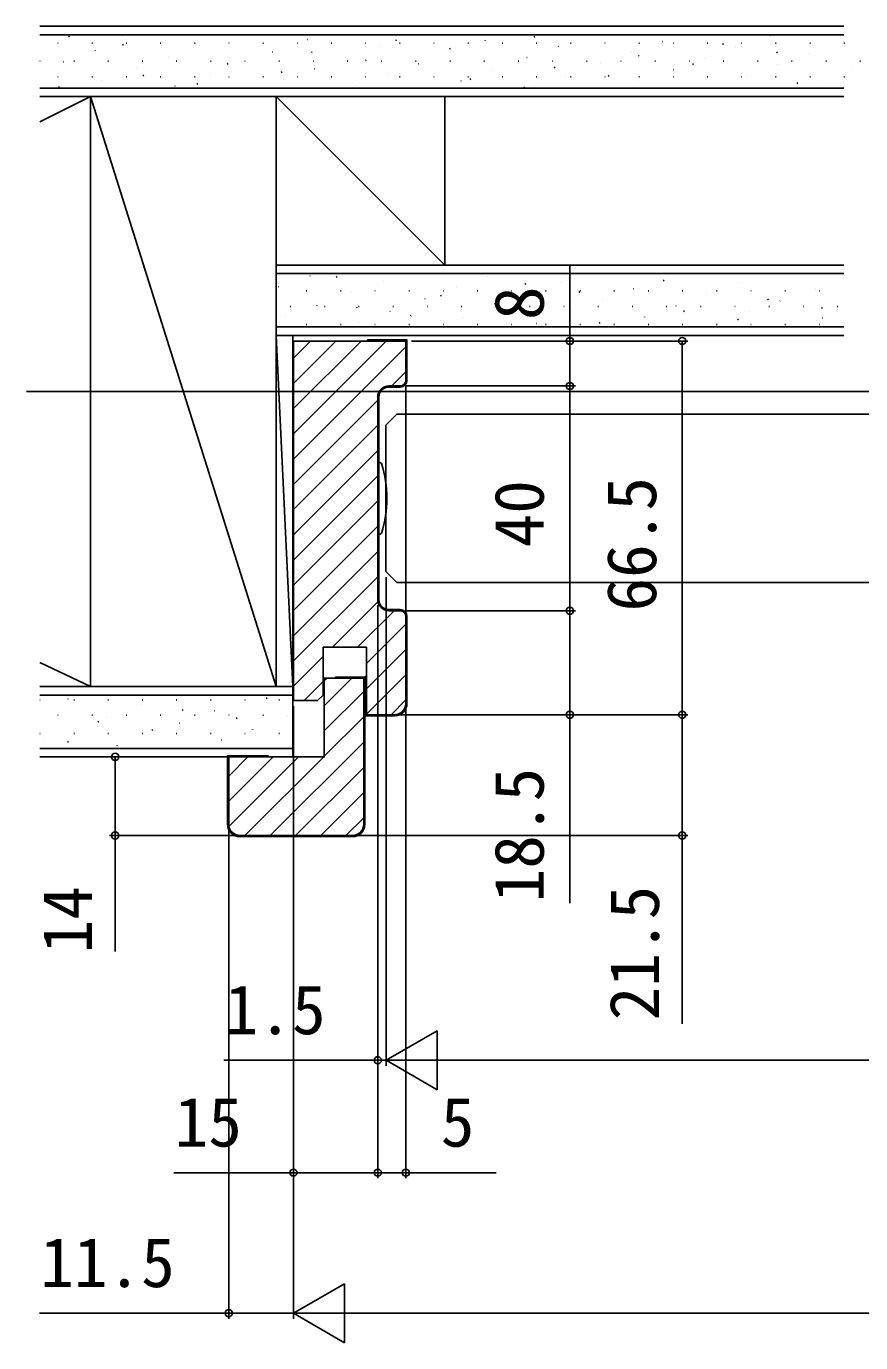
# Model space of a CAD drawing. Units: millimetres, scale not verified. Extents: x -525 to 525, y -783 to 779.
# Drawn here: x -105.2 to 43.2, y 66.9 to 301.1 of the extents above; entities that cross this region are included whole.
import ezdxf
from ezdxf.enums import TextEntityAlignment as Align

# ---------------------------------------------------------------- set-up
doc = ezdxf.new("R2010")
doc.units = ezdxf.units.MM
doc.header["$LTSCALE"] = 4
for name, color, linetype in [('0-5_YKK_12', 2, 'Continuous'), ('0-6_YKK_13', 4, 'Continuous'), ('0-8_YKK_D', 6, 'Continuous'), ('0-A_YSS_K', 3, 'Continuous'), ('0-B_YSS_KE', 3, 'Continuous')]:
    doc.layers.add(name, color=color, linetype=linetype)
doc.styles.add('ＭＳ ゴシック', font='')
doc.styles.get('ＭＳ ゴシック').set_extended_font_data('MS Gothic')

msp = doc.modelspace()

# ---------------------------------------------------------------- linework, layer by layer
at = {"layer": '0-5_YKK_12'}
for p, q in [((-105.21, 236.109), (397.703, 236.109)), ((-39.297, 232.109), (-41.297, 230.109)), ((-39.297, 232.109), (159.203, 232.109)), ((-41.297, 230.109), (-41.297, 204.109)), ((-39.297, 202.109), (-41.297, 204.109)), ((159.203, 202.109), (-39.297, 202.109))]:
    msp.add_line(p, q, dxfattribs=at)
at = {"layer": '0-6_YKK_13'}
for p, q in [((-42.51, 223.509), (-42.317, 223.509)), ((-42.317, 210.709), (-42.51, 210.709))]:
    msp.add_line(p, q, dxfattribs=at)
for centre, radius, start, end in [((-42.317, 223.209), 0.3, 17.1558, 90), ((-62.077, 217.109), 20.98, 342.8442, 17.1558), ((-42.317, 211.009), 0.3, 270, 342.8442)]:
    msp.add_arc(centre, radius, start, end, dxfattribs=at)
at = {"layer": '0-8_YKK_D'}
for p, q in [((-36.71, 245.109), (12.453, 245.109)), ((-16.71, 245.109), (-7.547, 245.109)), ((11.453, 245.109), (11.453, 178.609)), ((-37.71, 237.109), (-7.547, 237.109)), ((-37.71, 237.109), (-7.547, 237.109)), ((-37.71, 237.109), (-37.71, 96.11)), ((-8.547, 237.109), (-8.547, 197.109)), ((-41.21, 203.109), (-41.21, 116.11)), ((-41.21, 202.109), (-41.21, 116.11)), ((-42.71, 198.109), (-42.71, 96.11)), ((-42.71, 198.109), (-42.71, 96.11)), ((-42.71, 198.109), (-42.71, 116.11)), ((-37.71, 197.109), (-7.547, 197.109)), ((-36.71, 197.109), (-7.547, 197.109)), ((-57.71, 180.109), (-57.71, 71.11)), ((-57.71, 180.109), (-57.71, 96.11)), ((-57.71, 179.109), (-57.71, 71.11)), ((-38.71, 178.609), (12.453, 178.609)), ((-38.71, 178.609), (12.453, 178.609)), ((-38.71, 178.609), (-7.547, 178.609)), ((-81.297, 171.108), (-90.41, 171.108)), ((-68.21, 157.11), (-90.41, 157.11)), ((-69.21, 158.11), (-69.21, 71.11)), ((-46.21, 157.11), (12.453, 157.11)), ((-41.21, 117.11), (-32.116, 122.36)), ((-32.116, 111.86), (-32.116, 122.36)), ((-42.71, 117.11), (-70.082, 117.11)), ((-41.21, 117.11), (-42.71, 117.11)), ((-41.21, 117.11), (-38.66, 117.11)), ((-41.21, 117.11), (-32.116, 111.86)), ((-41.21, 117.11), (-23.023, 117.11)), ((150.79, 117.11), (-30.71, 117.11)), ((-57.71, 72.11), (-48.616, 77.36)), ((-48.616, 66.86), (-48.616, 77.36)), ((-57.71, 72.11), (-48.616, 66.86)), ((-57.71, 72.11), (-39.523, 72.11)), ((339.703, 72.11), (-47.21, 72.11))]:
    msp.add_line(p, q, dxfattribs=at)
for points in [[(-8.547, 237.109), (-8.547, 245.109), (-8.547, 258.75)], [(-8.547, 197.109), (-8.547, 178.609), (-8.547, 145.059)], [(11.453, 178.609), (11.453, 157.11), (11.453, 123.606)], [(-89.41, 171.108), (-89.41, 157.11), (-89.41, 136.492)], [(-42.71, 97.11), (-57.71, 97.11), (-78.987, 97.11)], [(-42.71, 97.11), (-37.71, 97.11), (-21.655, 97.11)], [(-57.71, 72.11), (-69.21, 72.11), (-102.891, 72.11)]]:
    msp.add_lwpolyline(points, dxfattribs=at)
for centre in [(-8.547, 245.109), (11.453, 245.109), (-8.547, 237.109), (-8.547, 237.109), (-8.547, 197.109), (-8.547, 197.109), (-8.547, 178.609), (11.453, 178.609), (11.453, 178.609), (-89.41, 171.108), (-89.41, 157.11), (11.453, 157.11), (-42.71, 117.11), (-57.71, 97.11), (-42.71, 97.11), (-42.71, 97.11), (-37.71, 97.11), (-69.21, 72.11)]:
    msp.add_circle(centre, 0.637, dxfattribs=at)
at = {"layer": '0-A_YSS_K'}
for p, q in [((-102.797, 301.108), (40.203, 301.108)), ((40.203, 299.608), (-102.797, 299.608)), ((-99.623, 298.118), (-99.523, 298.118)), ((-97.697, 299.236), (-97.53, 299.347)), ((-93.543, 298.118), (-93.443, 298.118)), ((-88.092, 297.758), (-87.925, 297.869)), ((-87.51, 298.716), (-87.491, 298.723)), ((-87.463, 298.118), (-87.363, 298.118)), ((-81.383, 298.118), (-81.283, 298.118)), ((-75.303, 298.118), (-75.203, 298.118)), ((-74.492, 297.644), (-74.473, 297.651)), ((-69.223, 298.118), (-69.123, 298.118)), ((-63.143, 298.118), (-63.043, 298.118)), ((-57.063, 298.118), (-56.963, 298.118)), ((-55.233, 298.782), (-55.214, 298.789)), ((-50.983, 298.118), (-50.883, 298.118)), ((-44.903, 298.118), (-44.803, 298.118)), ((-42.214, 297.711), (-42.195, 297.717)), ((-39.53, 298.558), (-39.364, 298.668)), ((-38.823, 298.118), (-38.723, 298.118)), ((-32.743, 298.118), (-32.643, 298.118)), ((-26.663, 298.118), (-26.563, 298.118)), ((-23.615, 298.615), (-23.596, 298.622)), ((-20.583, 298.118), (-20.483, 298.118)), ((-14.941, 299.162), (-14.774, 299.272)), ((-14.503, 298.118), (-14.403, 298.118)), ((-10.597, 297.543), (-10.578, 297.55)), ((-8.423, 298.118), (-8.323, 298.118)), ((-5.111, 299.486), (-5.092, 299.493)), ((-2.343, 298.118), (-2.243, 298.118)), ((3.737, 298.118), (3.837, 298.118)), ((7.908, 298.414), (7.927, 298.421)), ((9.817, 298.118), (9.917, 298.118)), ((15.897, 298.118), (15.997, 298.118)), ((18.636, 297.879), (18.803, 297.99)), ((21.977, 298.118), (22.077, 298.118)), ((27.167, 299.552), (27.186, 299.559)), ((28.057, 298.118), (28.157, 298.118)), ((34.137, 298.118), (34.237, 298.118)), ((40.185, 298.48), (40.204, 298.487)), ((40.217, 298.118), (40.317, 298.118)), ((-92.996, 296.774), (-92.977, 296.78)), ((-79.978, 295.702), (-79.959, 295.708)), ((-61.473, 296.573), (-61.454, 296.579)), ((-54.514, 296.476), (-54.348, 296.586)), ((-48.455, 295.501), (-48.436, 295.508)), ((-29.925, 297.08), (-29.758, 297.19)), ((-29.196, 296.639), (-29.177, 296.646)), ((-16.177, 295.567), (-16.158, 295.574)), ((2.422, 296.471), (2.441, 296.478)), ((3.652, 295.797), (3.819, 295.908)), ((15.44, 295.4), (15.459, 295.406)), ((20.926, 297.342), (20.945, 297.349)), ((28.242, 296.402), (28.408, 296.512)), ((33.945, 296.27), (33.964, 296.277)), ((-102.797, 294.888), (-102.753, 294.888)), ((-98.577, 294.797), (-98.558, 294.804)), ((-96.773, 294.888), (-96.673, 294.888)), ((-90.693, 294.888), (-90.593, 294.888)), ((-85.558, 293.726), (-85.539, 293.732)), ((-84.613, 294.888), (-84.513, 294.888)), ((-78.533, 294.888), (-78.433, 294.888)), ((-72.453, 294.888), (-72.353, 294.888)), ((-69.498, 294.394), (-69.331, 294.504)), ((-66.959, 294.63), (-66.94, 294.637)), ((-66.373, 294.888), (-66.273, 294.888)), ((-60.293, 294.888), (-60.193, 294.888)), ((-59.893, 292.916), (-59.726, 293.026)), ((-54.213, 294.888), (-54.113, 294.888)), ((-53.941, 293.558), (-53.922, 293.565)), ((-48.133, 294.888), (-48.033, 294.888)), ((-44.909, 294.998), (-44.742, 295.108)), ((-42.053, 294.888), (-41.953, 294.888)), ((-35.973, 294.888), (-35.873, 294.888)), ((-35.436, 294.429), (-35.417, 294.436)), ((-29.893, 294.888), (-29.793, 294.888)), ((-23.813, 294.888), (-23.713, 294.888)), ((-22.418, 293.357), (-22.399, 293.364)), ((-17.733, 294.888), (-17.633, 294.888)), ((-11.653, 294.888), (-11.553, 294.888)), ((-11.332, 293.715), (-11.165, 293.826)), ((-5.573, 294.888), (-5.473, 294.888)), ((-3.159, 294.495), (-3.14, 294.502)), ((0.507, 294.888), (0.607, 294.888)), ((6.587, 294.888), (6.687, 294.888)), ((9.86, 293.423), (9.879, 293.43)), ((12.667, 294.888), (12.767, 294.888)), ((13.258, 294.319), (13.424, 294.43)), ((18.747, 294.888), (18.847, 294.888)), ((24.827, 294.888), (24.927, 294.888)), ((28.459, 294.328), (28.478, 294.334)), ((30.907, 294.888), (31.007, 294.888)), ((36.987, 294.888), (37.087, 294.888)), ((41.477, 293.256), (41.496, 293.263)), ((43.067, 294.888), (43.167, 294.888)), ((-99.623, 292.138), (-99.523, 292.138)), ((-93.543, 292.138), (-93.443, 292.138)), ((-91.798, 291.516), (-91.78, 291.522)), ((-87.463, 292.138), (-87.363, 292.138)), ((-84.482, 292.312), (-84.315, 292.422)), ((-81.383, 292.138), (-81.283, 292.138)), ((-75.303, 292.138), (-75.203, 292.138)), ((-74.877, 290.834), (-74.71, 290.944)), ((-72.54, 292.654), (-72.521, 292.66)), ((-69.223, 292.138), (-69.123, 292.138)), ((-63.143, 292.138), (-63.043, 292.138)), ((-59.521, 291.582), (-59.502, 291.589)), ((-57.063, 292.138), (-56.963, 292.138)), ((-50.983, 292.138), (-50.883, 292.138)), ((-46.503, 290.51), (-46.484, 290.517)), ((-44.903, 292.138), (-44.803, 292.138)), ((-40.922, 292.486), (-40.903, 292.493)), ((-38.823, 292.138), (-38.723, 292.138)), ((-32.743, 292.138), (-32.643, 292.138)), ((-27.904, 291.414), (-27.885, 291.421)), ((-26.663, 292.138), (-26.563, 292.138)), ((-26.315, 291.633), (-26.149, 291.744)), ((-20.583, 292.138), (-20.483, 292.138)), ((-14.503, 292.138), (-14.403, 292.138)), ((-9.399, 292.285), (-9.38, 292.292)), ((-8.423, 292.138), (-8.323, 292.138)), ((-2.343, 292.138), (-2.243, 292.138)), ((-1.726, 292.237), (-1.559, 292.348)), ((3.619, 291.214), (3.638, 291.22)), ((3.737, 292.138), (3.837, 292.138)), ((9.817, 292.138), (9.917, 292.138)), ((15.897, 292.138), (15.997, 292.138)), ((21.977, 292.138), (22.077, 292.138)), ((22.878, 292.352), (22.897, 292.358)), ((28.057, 292.138), (28.157, 292.138)), ((31.851, 290.955), (32.018, 291.065)), ((34.137, 292.138), (34.237, 292.138)), ((35.897, 291.28), (35.916, 291.286)), ((40.217, 292.138), (40.317, 292.138)), ((-102.797, 290.108), (40.203, 290.108)), ((40.203, 288.608), (-102.797, 288.608)), ((-102.797, 288.608), (-62.597, 288.608)), ((-102.797, 284.09), (-93.797, 288.608)), ((-99.466, 290.23), (-99.299, 290.34)), ((-93.797, 288.608), (-93.797, 183.608)), ((-93.797, 288.608), (-60.797, 183.608)), ((-78.78, 290.444), (-78.761, 290.451)), ((-30.797, 258.608), (-60.797, 288.608)), ((-60.797, 288.608), (-60.797, 183.608)), ((-30.797, 288.608), (-30.797, 258.608)), ((-16.71, 290.155), (-16.543, 290.266)), ((-14.885, 290.343), (-14.866, 290.349)), ((16.638, 290.142), (16.657, 290.148)), ((-60.797, 258.608), (40.203, 258.608)), ((40.203, 257.108), (-60.797, 257.108)), ((-54.764, 256.714), (-54.745, 256.721)), ((-50.119, 256.487), (-49.952, 256.597)), ((-41.745, 255.642), (-41.726, 255.649)), ((-23.24, 256.513), (-23.222, 256.52)), ((-10.222, 255.441), (-10.203, 255.448)), ((8.048, 255.808), (8.215, 255.919)), ((9.037, 256.579), (9.056, 256.586)), ((22.055, 255.508), (22.074, 255.514)), ((-60.344, 254.738), (-60.325, 254.745)), ((-55.413, 254.028), (-55.313, 254.028)), ((-49.333, 254.028), (-49.233, 254.028)), ((-47.325, 253.666), (-47.307, 253.673)), ((-43.253, 254.028), (-43.153, 254.028)), ((-37.173, 254.028), (-37.073, 254.028)), ((-31.525, 253.122), (-31.359, 253.233)), ((-31.093, 254.028), (-30.993, 254.028)), ((-28.727, 254.57), (-28.708, 254.577)), ((-25.013, 254.028), (-24.913, 254.028)), ((-18.933, 254.028), (-18.833, 254.028)), ((-16.541, 255.204), (-16.375, 255.315)), ((-15.708, 253.499), (-15.689, 253.505)), ((-12.853, 254.028), (-12.753, 254.028)), ((-6.936, 253.726), (-6.769, 253.837)), ((-6.773, 254.028), (-6.673, 254.028)), ((-0.693, 254.028), (-0.593, 254.028)), ((2.797, 254.37), (2.815, 254.376)), ((5.387, 254.028), (5.487, 254.028)), ((11.467, 254.028), (11.567, 254.028)), ((15.815, 253.298), (15.834, 253.304)), ((17.547, 254.028), (17.647, 254.028)), ((23.627, 254.028), (23.727, 254.028)), ((29.707, 254.028), (29.807, 254.028)), ((35.074, 254.436), (35.093, 254.442)), ((35.787, 254.028), (35.887, 254.028)), ((-58.263, 251.278), (-58.163, 251.278)), ((-53.566, 251.456), (-53.547, 251.463)), ((-52.183, 251.278), (-52.083, 251.278)), ((-46.509, 251.04), (-46.343, 251.15)), ((-46.103, 251.278), (-46.003, 251.278)), ((-40.023, 251.278), (-39.923, 251.278)), ((-34.307, 252.594), (-34.288, 252.601)), ((-33.943, 251.278), (-33.843, 251.278)), ((-27.863, 251.278), (-27.763, 251.278)), ((-21.92, 251.644), (-21.753, 251.755)), ((-21.783, 251.278), (-21.683, 251.278)), ((-21.288, 251.523), (-21.27, 251.529)), ((-15.703, 251.278), (-15.603, 251.278)), ((-9.623, 251.278), (-9.523, 251.278)), ((-3.543, 251.278), (-3.443, 251.278)), ((-2.69, 252.427), (-2.671, 252.434)), ((2.537, 251.278), (2.637, 251.278)), ((8.617, 251.278), (8.717, 251.278)), ((10.329, 251.355), (10.348, 251.362)), ((14.697, 251.278), (14.797, 251.278)), ((20.777, 251.278), (20.877, 251.278)), ((26.641, 252.444), (26.808, 252.554)), ((26.857, 251.278), (26.957, 251.278)), ((28.834, 252.226), (28.852, 252.233)), ((32.937, 251.278), (33.037, 251.278)), ((36.247, 250.966), (36.413, 251.076)), ((39.017, 251.278), (39.117, 251.278)), ((-59.052, 249.514), (-59.033, 249.52)), ((-46.033, 248.442), (-46.015, 248.448)), ((-40.547, 250.385), (-40.528, 250.391)), ((-36.904, 249.562), (-36.737, 249.673)), ((-27.529, 249.313), (-27.51, 249.319)), ((-8.27, 250.451), (-8.251, 250.457)), ((-3.326, 248.28), (-3.16, 248.39)), ((4.749, 249.379), (4.767, 249.386)), ((11.657, 250.362), (11.824, 250.472)), ((17.767, 248.307), (17.786, 248.314)), ((21.263, 248.884), (21.43, 248.994)), ((23.347, 250.283), (23.366, 250.29)), ((36.366, 249.211), (36.385, 249.218)), ((40.203, 247.608), (-60.797, 247.608)), ((-60.797, 246.108), (40.203, 246.108)), ((-57.797, 183.608), (-60.797, 246.108)), ((-57.797, 246.108), (-57.797, 183.608)), ((-55.413, 248.048), (-55.313, 248.048)), ((-49.333, 248.048), (-49.233, 248.048)), ((-43.253, 248.048), (-43.153, 248.048)), ((-37.173, 248.048), (-37.073, 248.048)), ((-31.093, 248.048), (-30.993, 248.048)), ((-25.013, 248.048), (-24.913, 248.048)), ((-18.933, 248.048), (-18.833, 248.048)), ((-14.51, 248.241), (-14.491, 248.248)), ((-12.853, 248.048), (-12.753, 248.048)), ((-6.773, 248.048), (-6.673, 248.048)), ((-0.693, 248.048), (-0.593, 248.048)), ((5.387, 248.048), (5.487, 248.048)), ((11.467, 248.048), (11.567, 248.048)), ((17.547, 248.048), (17.647, 248.048)), ((23.627, 248.048), (23.727, 248.048)), ((29.707, 248.048), (29.807, 248.048)), ((35.787, 248.048), (35.887, 248.048)), ((-57.71, 242.052), (-54.652, 245.109)), ((-57.71, 237.562), (-50.162, 245.109)), ((-57.71, 233.072), (-45.672, 245.109)), ((-57.71, 228.582), (-41.182, 245.109)), ((-57.71, 224.091), (-37.71, 244.091)), ((-40.202, 237.109), (-37.71, 239.601)), ((-57.71, 219.601), (-42.71, 234.601)), ((-57.71, 215.111), (-42.71, 230.111)), ((-57.71, 210.621), (-42.71, 225.621)), ((-57.71, 206.131), (-42.71, 221.131)), ((-57.71, 201.641), (-42.71, 216.641)), ((-57.71, 197.151), (-42.71, 212.151)), ((-57.71, 192.66), (-42.71, 207.66)), ((-57.71, 188.17), (-42.71, 203.17)), ((-50.781, 190.609), (-42.671, 198.719)), ((-46.29, 190.609), (-39.79, 197.109)), ((-44.71, 187.7), (-37.71, 194.7)), ((-44.71, 183.21), (-37.71, 190.21)), ((-102.797, 187.899), (-93.797, 183.608)), ((-57.71, 183.68), (-52.41, 188.98)), ((-52.21, 184.69), (-51.789, 185.11)), ((-52.21, 180.2), (-47.299, 185.11)), ((-44.71, 178.72), (-37.71, 185.72)), ((-57.797, 183.608), (-102.797, 183.608)), ((-62.597, 183.608), (-102.797, 183.608)), ((-55.79, 181.109), (-52.41, 184.49)), ((-102.797, 182.108), (-57.797, 182.108)), ((-102.797, 181.268), (-102.753, 181.268)), ((-97.81, 181.431), (-97.791, 181.437)), ((-96.773, 181.268), (-96.673, 181.268)), ((-90.693, 181.268), (-90.593, 181.268)), ((-84.613, 181.268), (-84.513, 181.268)), ((-78.533, 181.268), (-78.433, 181.268)), ((-72.453, 181.268), (-72.353, 181.268)), ((-66.373, 181.268), (-66.273, 181.268)), ((-66.193, 181.263), (-66.174, 181.27)), ((-62.526, 181.475), (-62.359, 181.585)), ((-60.293, 181.268), (-60.193, 181.268)), ((-52.21, 175.71), (-45.21, 182.71)), ((-40.33, 178.609), (-37.71, 181.23)), ((-99.623, 178.518), (-99.523, 178.518)), ((-93.543, 178.518), (-93.443, 178.518)), ((-91.032, 178.149), (-91.013, 178.156)), ((-87.463, 178.518), (-87.363, 178.518)), ((-84.792, 180.359), (-84.773, 180.366)), ((-81.383, 178.518), (-81.283, 178.518)), ((-77.51, 179.393), (-77.343, 179.503)), ((-75.303, 178.518), (-75.203, 178.518)), ((-71.773, 179.287), (-71.754, 179.294)), ((-69.223, 178.518), (-69.123, 178.518)), ((-63.143, 178.518), (-63.043, 178.518)), ((-58.755, 178.215), (-58.736, 178.222)), ((-52.21, 171.22), (-45.21, 178.22)), ((-96.518, 176.206), (-96.499, 176.213)), ((-92.494, 177.311), (-92.327, 177.421)), ((-82.888, 175.833), (-82.721, 175.943)), ((-78.013, 177.077), (-77.995, 177.084)), ((-67.904, 177.915), (-67.738, 178.025)), ((-64.995, 176.005), (-64.976, 176.012)), ((-102.797, 175.288), (-102.753, 175.288)), ((-102.098, 174.23), (-102.08, 174.237)), ((-97.872, 173.751), (-97.705, 173.861)), ((-96.773, 175.288), (-96.673, 175.288)), ((-90.693, 175.288), (-90.593, 175.288)), ((-84.613, 175.288), (-84.513, 175.288)), ((-83.5, 175.135), (-83.481, 175.141)), ((-78.533, 175.288), (-78.433, 175.288)), ((-72.453, 175.288), (-72.353, 175.288)), ((-70.481, 174.063), (-70.462, 174.069)), ((-66.373, 175.288), (-66.273, 175.288)), ((-61.829, 157.11), (-45.21, 173.73)), ((-60.293, 175.288), (-60.193, 175.288)), ((-57.797, 172.608), (-102.797, 172.608)), ((-89.08, 173.158), (-89.061, 173.165)), ((-69.21, 167.69), (-65.789, 171.11)), ((-69.21, 163.2), (-61.299, 171.11)), ((-69.176, 158.744), (-56.809, 171.11)), ((-66.319, 157.11), (-52.319, 171.11)), ((-57.339, 157.11), (-45.21, 169.239)), ((-52.849, 157.11), (-45.21, 164.749)), ((-48.358, 157.11), (-45.21, 160.259))]:
    msp.add_line(p, q, dxfattribs=at)
msp.add_lwpolyline([(-102.797, 171.108), (-57.797, 171.108), (-57.797, 183.608)], dxfattribs=at)
at = {"layer": '0-B_YSS_KE'}
for p, q in [((-38.71, 237.109), (-40.71, 237.109)), ((-40.71, 236.909), (-38.71, 236.909)), ((-42.71, 235.109), (-42.71, 199.109)), ((-42.51, 199.109), (-42.51, 235.109)), ((-38.71, 197.309), (-40.71, 197.309)), ((-40.71, 197.109), (-38.71, 197.109)), ((-37.71, 196.109), (-37.71, 180.609)), ((-37.51, 180.609), (-37.51, 196.109)), ((-47.21, 157.11), (-67.21, 157.11)), ((-67.21, 156.91), (-47.21, 156.91))]:
    msp.add_line(p, q, dxfattribs=at)
for points in [[(-39.71, 178.609), (-44.71, 178.609), (-44.71, 185.609), (-44.71, 190.609), (-52.41, 190.609), (-52.41, 182.109), (-53.41, 181.109), (-57.71, 181.109), (-57.71, 245.109), (-44.71, 245.109), (-37.71, 245.109), (-37.71, 238.109)], [(-37.51, 238.109), (-37.51, 245.309), (-44.51, 245.309), (-44.51, 245.109)], [(-69.21, 159.11), (-69.21, 171.11), (-52.21, 171.11), (-52.21, 185.11)], [(-52.21, 185.11), (-45.21, 185.11), (-45.21, 159.11)], [(-45.01, 159.11), (-45.01, 185.31), (-50.21, 185.31), (-50.21, 185.11)], [(-44.71, 185.409), (-44.91, 185.409), (-44.91, 178.409), (-39.71, 178.409)], [(-62.21, 171.11), (-62.21, 171.31), (-69.41, 171.31), (-69.41, 159.11)]]:
    msp.add_lwpolyline(points, dxfattribs=at)
for centre, radius, start, end in [((-40.71, 235.109), 2, 90, 180), ((-40.71, 235.109), 1.8, 90, 180), ((-38.71, 238.109), 1, 270, 0), ((-38.71, 238.109), 1.2, 270, 0), ((-40.71, 199.109), 2, 180, 270), ((-40.71, 199.109), 1.8, 180, 270), ((-38.71, 196.109), 1.2, 0, 90), ((-38.71, 196.109), 1, 0, 90), ((-39.71, 180.609), 2, 270, 0), ((-39.71, 180.609), 2.2, 270, 360), ((-67.21, 159.11), 2.2, 180, 270), ((-67.21, 159.11), 2, 180, 270), ((-47.21, 159.11), 2, 270, 0), ((-47.21, 159.11), 2.2, 270, 0)]:
    msp.add_arc(centre, radius, start, end, dxfattribs=at)

# ---------------------------------------------------------------- texts
at = {"layer": '0-8_YKK_D', "style": 'ＭＳ ゴシック'}
for s, p in [('8', (-10.547, 248.841)), ('40', (-10.547, 208.382)), ('66.5', (9.453, 196.962)), ('18.5', (-10.547, 145.218)), ('14', (-90.91, 136.151)), ('21.5', (9.953, 124.22))]:
    msp.add_text(s, height=8.798, rotation=90, dxfattribs=at).set_placement(p, align=Align.BOTTOM_LEFT)
for s, p in [('1.5', (-69.923, 119.11)), ('15', (-78.828, 99.11)), ('5', (-31.496, 99.11)), ('11.5', (-102.732, 74.11))]:
    msp.add_text(s, height=8.798, dxfattribs=at).set_placement(p, align=Align.BOTTOM_LEFT)

doc.saveas('drawing.dxf')
